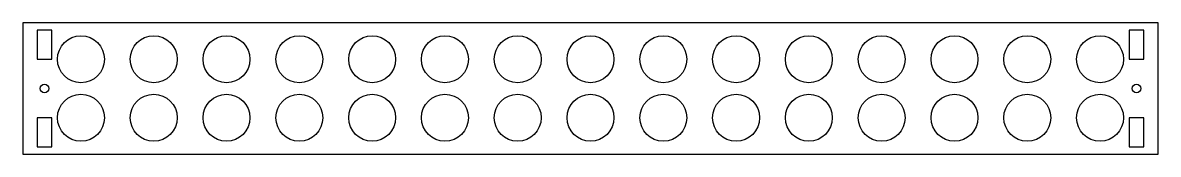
# Model space of a CAD drawing. Header units: millimetres. Extents: x -86 to 304, y -22 to 22.
import ezdxf

# ---------------------------------------------------------------- set-up
doc = ezdxf.new("R2010")
doc.units = ezdxf.units.MM

msp = doc.modelspace()

# ---------------------------------------------------------------- linework, layer by layer
at = {"color": 7, "linetype": 'Continuous', "lineweight": 25}
for p, q in [((304.19, 22.5), (-85.81, 22.5)), ((-85.81, 22.5), (-85.81, -22.5)), ((-75.81, 20), (-80.81, 20)), ((-80.81, 20), (-80.81, 10)), ((-75.81, 10), (-75.81, 20)), ((294.19, 20), (294.19, 10)), ((299.19, 20), (294.19, 20)), ((299.19, 10), (299.19, 20)), ((304.19, -22.5), (304.19, 22.5)), ((-80.81, 10), (-75.81, 10)), ((294.19, 10), (299.19, 10)), ((-75.81, -10), (-80.81, -10)), ((-80.81, -10), (-80.81, -20)), ((-75.81, -20), (-75.81, -10)), ((299.19, -10), (294.19, -10)), ((294.19, -10), (294.19, -20)), ((299.19, -20), (299.19, -10)), ((-85.81, -22.5), (304.19, -22.5)), ((-80.81, -20), (-75.81, -20)), ((294.19, -20), (299.19, -20))]:
    msp.add_line(p, q, dxfattribs=at)
for centre, radius in [((-65.81, 10), 8.05), ((-40.81, 10), 8.05), ((-15.81, 10), 8.05), ((9.19, 10), 8.05), ((34.19, 10), 8.05), ((59.19, 10), 8.05), ((84.19, 10), 8.05), ((109.19, 10), 8.05), ((134.19, 10), 8.05), ((159.19, 10), 8.05), ((184.19, 10), 8.05), ((209.19, 10), 8.05), ((234.19, 10), 8.05), ((259.19, 10), 8.05), ((284.19, 10), 8.05), ((-78.31, 0), 1.5), ((296.69, 0), 1.5), ((-65.81, -10), 8.05), ((-40.81, -10), 8.05), ((-15.81, -10), 8.05), ((9.19, -10), 8.05), ((34.19, -10), 8.05), ((59.19, -10), 8.05), ((84.19, -10), 8.05), ((109.19, -10), 8.05), ((134.19, -10), 8.05), ((159.19, -10), 8.05), ((184.19, -10), 8.05), ((209.19, -10), 8.05), ((234.19, -10), 8.05), ((259.19, -10), 8.05), ((284.19, -10), 8.05)]:
    msp.add_circle(centre, radius, dxfattribs=at)

doc.saveas('drawing.dxf')
